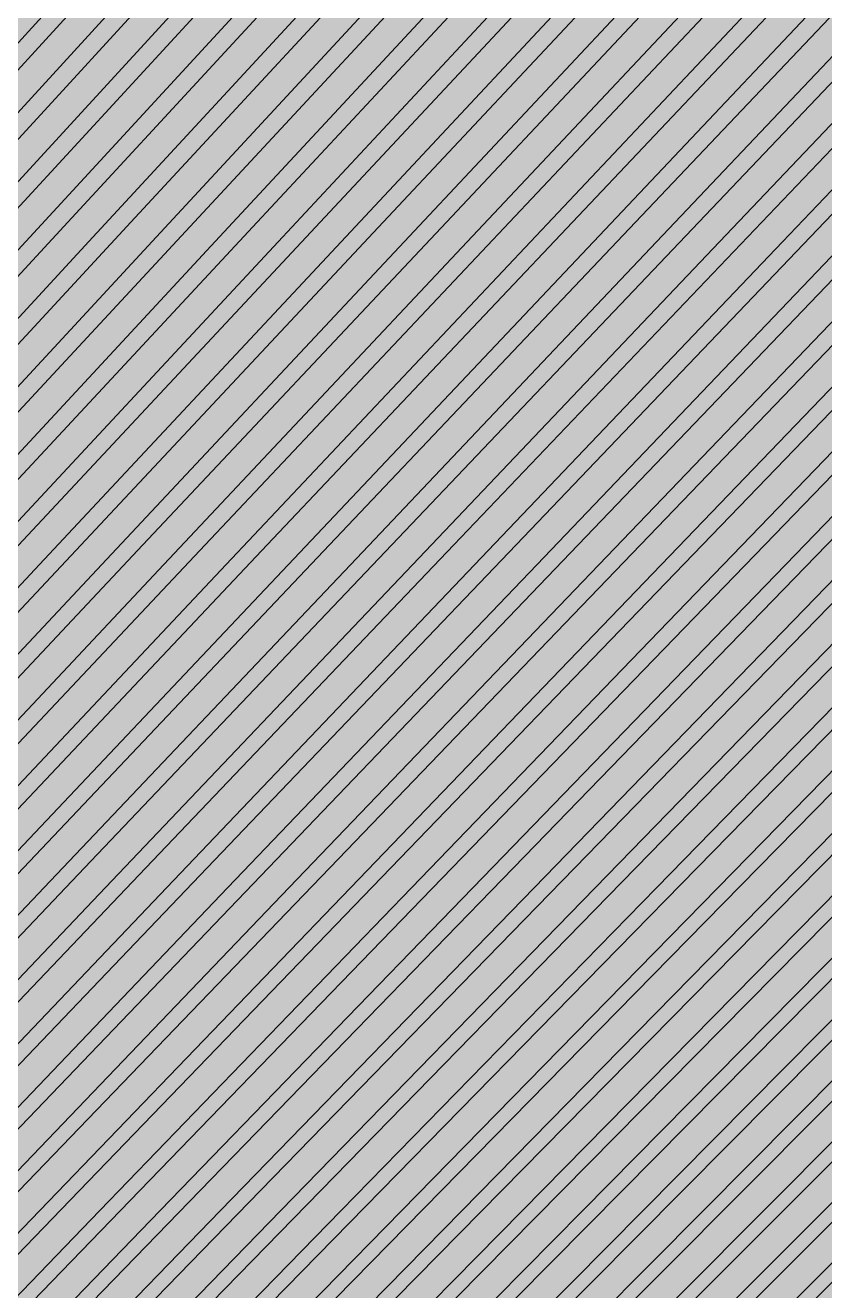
# Model space of a CAD drawing. Header units: metres. Extents: x -7231 to 10969, y -37556 to 1873.
# Drawn here: x 3299.9 to 3355.6, y -18628.2 to -18540 of the extents above; entities that cross this region are included whole.
import ezdxf

# ---------------------------------------------------------------- set-up
doc = ezdxf.new("R2010")
doc.units = ezdxf.units.M
for name, color, linetype in [('Metal1', 4, 'CONTINUOUS'), ('Metal2', 3, 'CONTINUOUS'), ('Polyimide', 7, 'CONTINUOUS')]:
    doc.layers.add(name, color=color, linetype=linetype)

msp = doc.modelspace()

# ---------------------------------------------------------------- hatches: boundary and pattern name
at = {"layer": 'Polyimide'}
msp.add_hatch(color=7, dxfattribs=at).paths.add_polyline_path([(4065.685, -467.996), (4066.672, -501.995), (4068.513, -535.993), (4071.413, -569.991), (4075.544, -603.989), (4081.042, -637.988), (4088.01, -671.986), (4096.523, -705.984), (4106.624, -739.982), (4118.329, -773.98), (4131.629, -807.979), (4146.494, -841.977), (4162.868, -875.975), (4180.679, -909.973), (4199.833, -943.972), (4220.224, -977.97), (4241.727, -1011.968), (4264.208, -1045.966), (4287.52, -1079.964), (4311.508, -1113.963), (4336.009, -1147.961), (4360.855, -1181.959), (4385.875, -1215.957), (4410.895, -1249.956), (4435.741, -1283.954), (4460.242, -1317.952), (4484.23, -1351.95), (4507.542, -1385.948), (4530.023, -1419.947), (4551.526, -1453.945), (4571.917, -1487.943), (4591.071, -1521.941), (4608.882, -1555.94), (4625.256, -1589.938), (4640.121, -1623.936), (4653.421, -1657.934), (4665.126, -1691.932), (4675.227, -1725.931), (4683.74, -1759.929), (4690.708, -1793.927), (4696.206, -1827.925), (4700.337, -1861.924), (4703.237, -1895.922), (4705.078, -1929.92), (4706.065, -1963.918), (4706.444, -1997.916), (4706.5, -2031.915), (4706.5, -4793.022), (4709.95, -4838.39), (4720.222, -4882.714), (4737.078, -4924.976), (4760.131, -4964.202), (4788.851, -4999.49), (4822.578, -5030.03), (4860.534, -5055.118), (4901.849, -5074.177), (4901.849, -5074.177), (4970.678, -5105.229), (5034.704, -5145.258), (5092.763, -5193.537), (5143.8, -5249.187), (5186.885, -5311.198), (5221.237, -5378.441), (5246.229, -5449.694), (5261.409, -5523.662), (5266.5, -5599), (5261.409, -5674.338), (5246.229, -5748.306), (5221.237, -5819.559), (5186.885, -5886.802), (5143.8, -5948.813), (5092.763, -6004.463), (5034.704, -6052.742), (4970.678, -6092.771), (4901.849, -6123.823), (4860.534, -6142.882), (4822.578, -6167.97), (4788.851, -6198.51), (4760.131, -6233.798), (4737.078, -6273.024), (4720.222, -6315.286), (4709.95, -6359.61), (4706.5, -6404.978), (4706.5, -9221.517), (4709.95, -9266.885), (4720.222, -9311.209), (4737.078, -9353.47), (4760.131, -9392.696), (4788.851, -9427.985), (4822.578, -9458.524), (4860.534, -9483.612), (4901.849, -9502.672), (4970.678, -9533.723), (5034.704, -9573.752), (5092.763, -9622.031), (5143.8, -9677.682), (5186.885, -9739.692), (5221.237, -9806.936), (5246.229, -9878.189), (5261.409, -9952.157), (5266.5, -10027.494), (5261.409, -10102.832), (5246.229, -10176.8), (5221.237, -10248.053), (5186.885, -10315.297), (5143.8, -10377.307), (5092.763, -10432.958), (5034.704, -10481.237), (4970.678, -10521.266), (4901.849, -10552.317), (4860.534, -10571.377), (4822.578, -10596.465), (4788.851, -10627.004), (4760.131, -10662.293), (4737.078, -10701.519), (4720.222, -10743.78), (4709.95, -10788.104), (4706.5, -10833.472), (4706.5, -13650.011), (4709.95, -13695.379), (4720.222, -13739.703), (4737.078, -13781.964), (4760.131, -13821.191), (4788.851, -13856.479), (4822.578, -13887.019), (4860.534, -13912.107), (4901.849, -13931.166), (4970.678, -13962.218), (5034.704, -14002.247), (5092.763, -14050.526), (5143.8, -14106.176), (5186.885, -14168.187), (5221.237, -14235.43), (5246.229, -14306.683), (5261.409, -14380.651), (5266.5, -14455.989), (5261.409, -14531.327), (5246.229, -14605.295), (5221.237, -14676.548), (5186.885, -14743.791), (5143.8, -14805.802), (5092.763, -14861.452), (5034.704, -14909.731), (4970.678, -14949.76), (4901.849, -14980.812), (4860.534, -14999.871), (4822.578, -15024.959), (4788.851, -15055.499), (4760.131, -15090.787), (4737.078, -15130.013), (4720.222, -15172.275), (4709.95, -15216.599), (4706.5, -15261.967), (4706.5, -15455.989), (4720.946, -15750.04), (4764.144, -16041.26), (4835.679, -16326.843), (4934.861, -16604.039), (5060.736, -16870.179), (5212.091, -17122.7), (5387.469, -17359.169), (5585.18, -17577.309), (5803.32, -17775.02), (6039.789, -17950.398), (6292.31, -18101.753), (6558.45, -18227.628), (6835.646, -18326.81), (7121.229, -18398.345), (7412.449, -18441.543), (7706.5, -18455.989), (9969.006, -18455.989), (10047.42, -18459.841), (10125.078, -18471.361), (10201.234, -18490.437), (10275.153, -18516.885), (10346.123, -18550.452), (10413.462, -18590.813), (10476.521, -18637.581), (10534.691, -18690.304), (10587.414, -18748.474), (10634.182, -18811.533), (10674.543, -18878.872), (10708.11, -18949.842), (10734.558, -19023.761), (10753.634, -19099.917), (10765.154, -19177.575), (10769.006, -19255.989), (10769.006, -20895.799), (10730.236, -20951.41), (10694.602, -21009.081), (10662.212, -21068.634), (10633.167, -21129.888), (10607.555, -21192.656), (10585.454, -21256.743), (10566.932, -21321.956), (10552.046, -21388.093), (10540.842, -21454.952), (10533.353, -21522.329), (10529.603, -21590.016), (10529.603, -21657.808), (10533.353, -21725.496), (10540.842, -21792.872), (10552.046, -21859.732), (10566.932, -21925.869), (10585.454, -21991.081), (10607.555, -22055.169), (10633.167, -22117.936), (10662.212, -22179.19), (10694.602, -22238.743), (10730.236, -22296.414), (10769.006, -22352.025), (10769.006, -32454.235), (10728.741, -32510.486), (10691.716, -32568.919), (10658.048, -32629.35), (10627.845, -32691.585), (10601.204, -32755.425), (10578.208, -32820.667), (10558.932, -32887.104), (10543.437, -32954.522), (10531.772, -33022.708), (10523.975, -33091.443), (10520.07, -33160.509), (10520.07, -33229.686), (10523.975, -33298.752), (10531.772, -33367.487), (10543.437, -33435.673), (10558.932, -33503.092), (10578.208, -33569.528), (10601.204, -33634.77), (10627.845, -33698.611), (10658.048, -33760.845), (10691.716, -33821.276), (10728.741, -33879.71), (10769.006, -33935.96), (10769.006, -36556), (10765.154, -36634.413), (10753.634, -36712.072), (10734.558, -36788.227), (10708.11, -36862.146), (10674.543, -36933.117), (10634.182, -37000.456), (10587.414, -37063.514), (10534.691, -37121.685), (10476.521, -37174.408), (10413.462, -37221.175), (10346.123, -37261.537), (10275.153, -37295.103), (10201.234, -37321.552), (10125.078, -37340.628), (10047.42, -37352.147), (9969.006, -37356), (-6231.006, -37356), (-6309.42, -37352.147), (-6387.078, -37340.628), (-6463.234, -37321.552), (-6537.153, -37295.103), (-6608.123, -37261.537), (-6675.462, -37221.175), (-6738.521, -37174.408), (-6796.691, -37121.685), (-6849.414, -37063.514), (-6896.182, -37000.456), (-6936.543, -36933.117), (-6970.11, -36862.146), (-6996.558, -36788.227), (-7015.634, -36712.072), (-7027.154, -36634.413), (-7031.006, -36556), (-7031.006, -33936.003), (-6990.735, -33879.75), (-6953.705, -33821.313), (-6920.032, -33760.88), (-6889.824, -33698.641), (-6863.179, -33634.797), (-6840.18, -33569.55), (-6820.901, -33503.109), (-6805.403, -33435.685), (-6793.736, -33367.494), (-6785.938, -33298.753), (-6782.032, -33229.682), (-6782.032, -33160.5), (-6785.938, -33091.429), (-6793.736, -33022.688), (-6805.403, -32954.497), (-6820.901, -32887.073), (-6840.18, -32820.632), (-6863.179, -32755.385), (-6889.824, -32691.541), (-6920.032, -32629.303), (-6953.705, -32568.869), (-6990.735, -32510.432), (-7031.006, -32454.179), (-7031.006, -22364.831), (-6990.735, -22308.578), (-6953.705, -22250.141), (-6920.032, -22189.707), (-6889.824, -22127.469), (-6863.179, -22063.624), (-6840.18, -21998.377), (-6820.901, -21931.936), (-6805.403, -21864.513), (-6793.736, -21796.322), (-6785.938, -21727.581), (-6782.032, -21658.51), (-6782.032, -21589.328), (-6785.938, -21520.256), (-6793.736, -21451.516), (-6805.403, -21383.325), (-6820.901, -21315.901), (-6840.18, -21249.46), (-6863.179, -21184.213), (-6889.824, -21120.369), (-6920.032, -21058.13), (-6953.705, -20997.696), (-6990.735, -20939.26), (-7031.006, -20883.007), (-7031.006, -19255.989), (-7027.154, -19177.575), (-7015.634, -19099.917), (-6996.558, -19023.761), (-6970.11, -18949.842), (-6936.543, -18878.872), (-6896.182, -18811.533), (-6849.414, -18748.474), (-6796.691, -18690.304), (-6738.521, -18637.581), (-6675.462, -18590.813), (-6608.123, -18550.452), (-6537.153, -18516.885), (-6463.234, -18490.437), (-6387.078, -18471.361), (-6309.42, -18459.841), (-6231.006, -18455.989), (-3968.5, -18455.989), (-3674.449, -18441.543), (-3383.229, -18398.345), (-3097.646, -18326.81), (-2820.45, -18227.628), (-2554.31, -18101.753), (-2301.789, -17950.398), (-2065.32, -17775.02), (-1847.18, -17577.309), (-1649.469, -17359.169), (-1474.091, -17122.7), (-1322.736, -16870.179), (-1196.861, -16604.039), (-1097.679, -16326.843), (-1026.144, -16041.26), (-982.946, -15750.04), (-968.5, -15455.989), (-968.5, -15261.967), (-971.95, -15216.599), (-982.222, -15172.275), (-999.078, -15130.013), (-1022.131, -15090.787), (-1050.851, -15055.499), (-1084.578, -15024.959), (-1122.534, -14999.871), (-1163.849, -14980.812), (-1232.678, -14949.76), (-1296.704, -14909.731), (-1354.763, -14861.452), (-1405.8, -14805.802), (-1448.885, -14743.791), (-1483.237, -14676.548), (-1508.229, -14605.295), (-1523.409, -14531.327), (-1528.5, -14455.989), (-1523.409, -14380.651), (-1508.229, -14306.683), (-1483.237, -14235.43), (-1448.885, -14168.187), (-1405.8, -14106.176), (-1354.763, -14050.526), (-1296.704, -14002.247), (-1232.678, -13962.218), (-1163.849, -13931.166), (-1122.534, -13912.107), (-1084.578, -13887.019), (-1050.851, -13856.479), (-1022.131, -13821.191), (-999.078, -13781.964), (-982.222, -13739.703), (-971.95, -13695.379), (-968.5, -13650.011), (-968.5, -12309.637), (-971.95, -12264.269), (-982.222, -12219.945), (-999.078, -12177.684), (-1022.131, -12138.458), (-1050.851, -12103.169), (-1084.578, -12072.629), (-1122.534, -12047.541), (-1163.849, -12028.482), (-1232.678, -11997.43), (-1296.704, -11957.401), (-1354.763, -11909.123), (-1405.8, -11853.472), (-1448.885, -11791.462), (-1483.237, -11724.218), (-1508.229, -11652.965), (-1523.409, -11578.997), (-1528.5, -11503.659), (-1523.409, -11428.322), (-1508.229, -11354.354), (-1483.237, -11283.1), (-1448.885, -11215.857), (-1405.8, -11153.846), (-1354.763, -11098.196), (-1296.704, -11049.917), (-1232.678, -11009.888), (-1163.849, -10978.837), (-1122.534, -10959.777), (-1084.578, -10934.689), (-1050.851, -10904.15), (-1022.131, -10868.861), (-999.078, -10829.635), (-982.222, -10787.374), (-971.95, -10743.049), (-968.5, -10697.682), (-968.5, -9357.307), (-971.95, -9311.94), (-982.222, -9267.615), (-999.078, -9225.354), (-1022.131, -9186.128), (-1050.851, -9150.839), (-1084.578, -9120.3), (-1122.534, -9095.212), (-1163.849, -9076.152), (-1163.849, -9076.152), (-1232.678, -9045.101), (-1296.704, -9005.072), (-1354.763, -8956.793), (-1405.8, -8901.142), (-1448.885, -8839.132), (-1483.237, -8771.889), (-1508.229, -8700.635), (-1523.409, -8626.667), (-1528.5, -8551.33), (-1523.409, -8475.992), (-1508.229, -8402.024), (-1483.237, -8330.771), (-1448.885, -8263.527), (-1405.8, -8201.517), (-1354.763, -8145.866), (-1296.704, -8097.588), (-1232.678, -8057.559), (-1163.849, -8026.507), (-1163.849, -8026.507), (-1122.534, -8007.448), (-1084.578, -7982.359), (-1050.851, -7951.82), (-1022.131, -7916.531), (-999.078, -7877.305), (-982.222, -7835.044), (-971.95, -7790.72), (-968.5, -7745.352), (-968.5, -6404.978), (-971.95, -6359.61), (-982.222, -6315.286), (-999.078, -6273.024), (-1022.131, -6233.798), (-1050.851, -6198.51), (-1084.578, -6167.97), (-1122.534, -6142.882), (-1163.849, -6123.823), (-1163.849, -6123.823), (-1232.678, -6092.771), (-1296.704, -6052.742), (-1354.763, -6004.463), (-1405.8, -5948.813), (-1448.885, -5886.802), (-1483.237, -5819.559), (-1508.229, -5748.306), (-1523.409, -5674.338), (-1528.5, -5599), (-1523.409, -5523.662), (-1508.229, -5449.694), (-1483.237, -5378.441), (-1448.885, -5311.198), (-1405.8, -5249.187), (-1354.763, -5193.537), (-1296.704, -5145.258), (-1232.678, -5105.229), (-1163.849, -5074.177), (-1163.849, -5074.177), (-1122.534, -5055.118), (-1084.578, -5030.03), (-1050.851, -4999.49), (-1022.131, -4964.202), (-999.078, -4924.976), (-982.222, -4882.714), (-971.95, -4838.39), (-968.5, -4793.022), (-968.5, -2031.915), (-968.443, -1997.916), (-968.056, -1963.918), (-967.051, -1929.92), (-965.176, -1895.922), (-962.222, -1861.924), (-958.014, -1827.925), (-952.413, -1793.927), (-945.314, -1759.929), (-936.642, -1725.931), (-926.352, -1691.932), (-914.428, -1657.934), (-900.878, -1623.936), (-885.736, -1589.938), (-869.055, -1555.94), (-850.911, -1521.941), (-831.398, -1487.943), (-810.626, -1453.945), (-788.721, -1419.947), (-765.819, -1385.948), (-742.071, -1351.95), (-717.634, -1317.952), (-692.674, -1283.954), (-667.363, -1249.956), (-641.875, -1215.957), (-616.387, -1181.959), (-591.076, -1147.961), (-566.116, -1113.963), (-541.679, -1079.964), (-517.931, -1045.966), (-495.029, -1011.968), (-473.124, -977.97), (-452.352, -943.972), (-432.839, -909.973), (-414.695, -875.975), (-398.014, -841.977), (-382.872, -807.979), (-369.322, -773.98), (-357.398, -739.982), (-347.108, -705.984), (-338.436, -671.986), (-331.337, -637.988), (-325.736, -603.989), (-321.528, -569.991), (-318.574, -535.993), (-316.699, -501.995), (-315.694, -467.996), (-315.307, -433.998), (-315.25, -400), (-315.25, 401), (-315.25, 451), (-315.25, 1644), (-270.25, 1644), (-270.025, 1637.133), (-269.352, 1630.295), (-268.232, 1623.516), (-266.672, 1616.824), (-264.678, 1610.249), (-262.257, 1603.818), (-259.422, 1597.56), (-256.183, 1591.5), (-252.554, 1585.665), (-248.552, 1580.08), (-244.193, 1574.769), (-239.496, 1569.754), (-234.481, 1565.057), (-229.17, 1560.698), (-223.585, 1556.696), (-217.75, 1553.067), (-211.69, 1549.828), (-205.432, 1546.993), (-199.001, 1544.572), (-192.426, 1542.578), (-185.734, 1541.018), (-178.955, 1539.898), (-172.117, 1539.225), (-165.25, 1539), (-158.383, 1539.225), (-151.545, 1539.898), (-144.766, 1541.018), (-138.074, 1542.578), (-131.499, 1544.572), (-125.068, 1546.993), (-118.81, 1549.828), (-112.75, 1553.067), (-106.915, 1556.696), (-101.33, 1560.698), (-96.019, 1565.057), (-91.004, 1569.754), (-86.307, 1574.769), (-81.948, 1580.08), (-77.946, 1585.665), (-74.317, 1591.5), (-71.078, 1597.56), (-68.243, 1603.818), (-65.822, 1610.249), (-63.828, 1616.824), (-62.268, 1623.516), (-61.148, 1630.295), (-60.475, 1637.133), (-60.25, 1644), (1853, 1644), (1853, 1573), (3815.25, 1573), (3815.464, 1579.54), (3816.106, 1586.053), (3817.171, 1592.509), (3818.657, 1598.882), (3820.557, 1605.144), (3822.862, 1611.268), (3825.563, 1617.229), (3828.647, 1623), (3832.103, 1628.557), (3835.915, 1633.876), (3840.066, 1638.935), (3844.539, 1643.711), (3849.315, 1648.184), (3854.374, 1652.335), (3859.693, 1656.147), (3865.25, 1659.603), (3871.021, 1662.687), (3876.982, 1665.388), (3883.106, 1667.693), (3889.368, 1669.593), (3895.741, 1671.079), (3902.197, 1672.144), (3908.71, 1672.786), (3915.25, 1673), (3921.79, 1672.786), (3928.303, 1672.144), (3934.759, 1671.079), (3941.132, 1669.593), (3947.394, 1667.693), (3953.518, 1665.388), (3959.479, 1662.687), (3965.25, 1659.603), (3970.807, 1656.147), (3976.126, 1652.335), (3981.185, 1648.184), (3985.961, 1643.711), (3990.434, 1638.935), (3994.585, 1633.876), (3998.397, 1628.557), (4001.853, 1623), (4004.937, 1617.229), (4007.638, 1611.268), (4009.943, 1605.144), (4011.843, 1598.882), (4013.329, 1592.509), (4014.394, 1586.053), (4015.036, 1579.54), (4015.25, 1573), (4065.25, 1573), (4065.25, 451), (4065.25, 401), (4065.25, -400), (4065.306, -433.998), (4065.685, -467.996)])

# ---------------------------------------------------------------- linework, layer by layer
at = {"layer": 'Metal1'}
for points in [[(3165.25, -19211.911), (3165.986, -18721.046), (3166.815, -18711.859), (3167.618, -18702.815), (3168.456, -18698.131), (3176.37, -18682.136), (3190.915, -18666.27), (3211.542, -18643.77), (3232.169, -18621.269), (3252.796, -18598.768), (3273.423, -18576.268), (3294.051, -18553.767), (3314.678, -18531.266), (3335.305, -18508.765), (3355.932, -18486.265), (3376.559, -18463.764), (3397.186, -18441.263)], [(3173.25, -19211.911), (3173.986, -18721.047), (3174.82, -18711.858), (3175.628, -18702.814), (3176.471, -18698.129), (3184.418, -18682.152), (3199.069, -18666.268), (3219.823, -18643.767), (3240.577, -18621.267), (3261.332, -18598.766), (3282.086, -18576.265), (3302.84, -18553.765), (3323.595, -18531.264), (3344.349, -18508.763), (3365.103, -18486.263), (3385.857, -18463.762), (3406.612, -18441.261)], [(3181.25, -19211.911), (3181.986, -18721.049), (3182.825, -18711.858), (3183.638, -18702.813), (3184.486, -18698.128), (3192.466, -18682.167), (3207.223, -18666.266), (3228.104, -18643.765), (3248.986, -18621.264), (3269.867, -18598.764), (3290.749, -18576.263), (3311.63, -18553.762), (3332.511, -18531.262), (3353.393, -18508.761), (3374.274, -18486.26), (3395.156, -18463.76), (3416.037, -18441.259)], [(3189.25, -19211.91), (3189.986, -18721.05), (3190.831, -18711.857), (3191.648, -18702.812), (3192.502, -18698.126), (3200.514, -18682.182), (3215.377, -18666.264), (3236.386, -18643.763), (3257.394, -18621.262), (3278.403, -18598.762), (3299.411, -18576.261), (3320.42, -18553.76), (3341.428, -18531.259), (3362.437, -18508.759), (3383.445, -18486.258), (3404.454, -18463.757), (3425.462, -18441.257)], [(3197.25, -19211.91), (3197.986, -18721.052), (3198.836, -18711.857), (3199.658, -18702.811), (3200.517, -18698.125), (3208.561, -18682.198), (3223.531, -18666.261), (3244.667, -18643.761), (3265.802, -18621.26), (3286.938, -18598.759), (3308.074, -18576.259), (3329.209, -18553.758), (3350.345, -18531.257), (3371.481, -18508.757), (3392.616, -18486.256), (3413.752, -18463.755), (3434.888, -18441.255)], [(3205.25, -19211.909), (3205.986, -18721.053), (3206.841, -18711.856), (3207.668, -18702.811), (3208.532, -18698.123), (3216.609, -18682.213), (3231.685, -18666.259), (3252.948, -18643.758), (3274.211, -18621.258), (3295.473, -18598.757), (3316.736, -18576.256), (3337.999, -18553.756), (3359.262, -18531.255), (3380.524, -18508.754), (3401.787, -18486.254), (3423.05, -18463.753), (3444.313, -18441.252)], [(3213.25, -19211.909), (3213.986, -18721.055), (3214.846, -18711.856), (3215.678, -18702.81), (3216.548, -18698.122), (3224.656, -18682.229), (3239.839, -18666.257), (3261.229, -18643.756), (3282.619, -18621.256), (3304.009, -18598.755), (3325.399, -18576.254), (3346.789, -18553.754), (3368.178, -18531.253), (3389.568, -18508.752), (3410.958, -18486.252), (3432.348, -18463.751), (3453.738, -18441.25)], [(3221.25, -19211.908), (3221.986, -18721.056), (3222.851, -18711.855), (3223.688, -18702.809), (3224.563, -18698.12), (3232.703, -18682.244), (3247.993, -18666.255), (3269.51, -18643.754), (3291.027, -18621.254), (3312.544, -18598.753), (3334.061, -18576.252), (3355.578, -18553.751), (3377.095, -18531.251), (3398.612, -18508.75), (3420.129, -18486.249), (3441.646, -18463.749), (3463.163, -18441.248)], [(3229.25, -19211.908), (3229.986, -18721.058), (3230.856, -18711.855), (3231.698, -18702.808), (3232.578, -18698.119), (3240.75, -18682.259), (3256.147, -18666.253), (3277.791, -18643.752), (3299.435, -18621.251), (3321.079, -18598.751), (3342.724, -18576.25), (3364.368, -18553.749), (3386.012, -18531.249), (3407.656, -18508.748), (3429.3, -18486.247), (3450.945, -18463.747), (3472.589, -18441.246)], [(3237.25, -19211.907), (3237.986, -18721.059), (3238.861, -18711.854), (3239.708, -18702.807), (3240.593, -18698.117), (3248.797, -18682.274), (3264.301, -18666.251), (3286.072, -18643.75), (3307.844, -18621.249), (3329.615, -18598.749), (3351.386, -18576.248), (3373.157, -18553.747), (3394.929, -18531.247), (3416.7, -18508.746), (3438.471, -18486.245), (3460.243, -18463.745), (3482.014, -18441.244)], [(3245.25, -19211.907), (3245.986, -18721.061), (3246.867, -18711.854), (3247.718, -18702.807), (3248.609, -18698.116), (3256.843, -18682.289), (3272.455, -18666.249), (3294.353, -18643.748), (3316.252, -18621.247), (3338.15, -18598.747), (3360.049, -18576.246), (3381.947, -18553.745), (3403.846, -18531.244), (3425.744, -18508.744), (3447.642, -18486.243), (3469.541, -18463.742), (3491.439, -18441.242)], [(3253.25, -19211.906), (3253.986, -18721.062), (3254.872, -18711.853), (3255.728, -18702.806), (3256.624, -18698.114), (3264.89, -18682.305), (3280.609, -18666.246), (3302.634, -18643.746), (3324.66, -18621.245), (3346.686, -18598.744), (3368.711, -18576.244), (3390.737, -18553.743), (3412.762, -18531.242), (3434.788, -18508.742), (3456.813, -18486.241), (3478.839, -18463.74), (3500.865, -18441.24)], [(3261.25, -19211.906), (3261.986, -18721.064), (3262.877, -18711.853), (3263.738, -18702.805), (3264.639, -18698.113), (3272.936, -18682.32), (3288.763, -18666.244), (3310.915, -18643.744), (3333.068, -18621.243), (3355.221, -18598.742), (3377.374, -18576.242), (3399.526, -18553.741), (3421.679, -18531.24), (3443.832, -18508.74), (3465.984, -18486.239), (3488.137, -18463.738), (3510.29, -18441.238)], [(3269.25, -19211.905), (3269.986, -18721.066), (3270.882, -18711.852), (3271.748, -18702.804), (3272.655, -18698.111), (3280.982, -18682.335), (3296.917, -18666.242), (3319.197, -18643.742), (3341.476, -18621.241), (3363.756, -18598.74), (3386.036, -18576.24), (3408.316, -18553.739), (3430.596, -18531.238), (3452.876, -18508.738), (3475.155, -18486.237), (3497.435, -18463.736), (3519.715, -18441.236)], [(3277.25, -19211.905), (3277.986, -18721.067), (3278.887, -18711.852), (3279.758, -18702.803), (3280.67, -18698.11), (3289.028, -18682.35), (3305.071, -18666.24), (3327.478, -18643.74), (3349.885, -18621.239), (3372.292, -18598.738), (3394.699, -18576.238), (3417.106, -18553.737), (3439.512, -18531.236), (3461.919, -18508.736), (3484.326, -18486.235), (3506.733, -18463.734), (3529.14, -18441.234)], [(3285.25, -19211.905), (3285.986, -18721.069), (3286.892, -18711.851), (3287.768, -18702.803), (3288.685, -18698.109), (3297.074, -18682.365), (3313.225, -18666.238), (3335.759, -18643.738), (3358.293, -18621.237), (3380.827, -18598.736), (3403.361, -18576.236), (3425.895, -18553.735), (3448.429, -18531.234), (3470.963, -18508.734), (3493.497, -18486.233), (3516.032, -18463.732), (3538.566, -18441.232)], [(3389.239, -18442.613), (3368.739, -18465.113), (3348.239, -18487.614), (3327.739, -18510.115), (3307.239, -18532.615), (3286.739, -18555.116), (3266.239, -18577.617), (3245.739, -18600.117), (3225.239, -18622.618), (3204.739, -18645.119), (3184.239, -18667.619), (3169.991, -18683.258), (3162.36, -18698.761), (3161.592, -18703.079), (3160.802, -18712.035), (3160.014, -18721.133), (3160.75, -19211.912)], [(3398.661, -18442.615), (3378.033, -18465.116), (3357.406, -18487.616), (3336.779, -18510.117), (3316.152, -18532.618), (3295.525, -18555.118), (3274.898, -18577.619), (3254.271, -18600.12), (3233.643, -18622.62), (3213.016, -18645.121), (3192.389, -18667.622), (3178.037, -18683.278), (3170.374, -18698.763), (3169.602, -18703.08), (3168.807, -18712.036), (3168.014, -18721.135), (3168.75, -19211.911)], [(3408.082, -18442.617), (3387.327, -18465.118), (3366.573, -18487.619), (3345.819, -18510.119), (3325.065, -18532.62), (3304.31, -18555.121), (3283.556, -18577.621), (3262.802, -18600.122), (3242.048, -18622.623), (3221.293, -18645.123), (3200.539, -18667.624), (3186.082, -18683.298), (3178.389, -18698.765), (3177.612, -18703.08), (3176.812, -18712.036), (3176.014, -18721.137), (3176.75, -19211.911)], [(3417.503, -18442.619), (3396.621, -18465.12), (3375.74, -18487.621), (3354.859, -18510.121), (3333.977, -18532.622), (3313.096, -18555.123), (3292.215, -18577.624), (3271.333, -18600.124), (3250.452, -18622.625), (3229.57, -18645.126), (3208.689, -18667.626), (3194.127, -18683.318), (3186.403, -18698.766), (3185.622, -18703.081), (3184.817, -18712.037), (3184.014, -18721.139), (3184.75, -19211.911)], [(3426.924, -18442.622), (3405.916, -18465.122), (3384.907, -18487.623), (3363.899, -18510.124), (3342.89, -18532.624), (3321.881, -18555.125), (3300.873, -18577.626), (3279.864, -18600.126), (3258.856, -18622.627), (3237.847, -18645.128), (3216.839, -18667.628), (3202.172, -18683.337), (3194.418, -18698.768), (3193.632, -18703.082), (3192.823, -18712.037), (3192.014, -18721.141), (3192.75, -19211.91)], [(3436.345, -18442.624), (3415.21, -18465.125), (3394.074, -18487.625), (3372.938, -18510.126), (3351.803, -18532.627), (3330.667, -18555.127), (3309.531, -18577.628), (3288.396, -18600.129), (3267.26, -18622.629), (3246.124, -18645.13), (3224.989, -18667.631), (3210.217, -18683.357), (3202.432, -18698.769), (3201.641, -18703.083), (3200.828, -18712.038), (3200.014, -18721.144), (3200.75, -19211.91)], [(3445.766, -18442.626), (3424.504, -18465.127), (3403.241, -18487.627), (3381.978, -18510.128), (3360.715, -18532.629), (3339.453, -18555.129), (3318.19, -18577.63), (3296.927, -18600.131), (3275.664, -18622.631), (3254.401, -18645.132), (3233.139, -18667.633), (3218.261, -18683.377), (3210.447, -18698.771), (3209.651, -18703.084), (3208.833, -18712.038), (3208.014, -18721.146), (3208.75, -19211.909)], [(3455.188, -18442.628), (3433.798, -18465.129), (3412.408, -18487.63), (3391.018, -18510.13), (3369.628, -18532.631), (3348.238, -18555.132), (3326.848, -18577.632), (3305.458, -18600.133), (3284.068, -18622.634), (3262.678, -18645.134), (3241.288, -18667.635), (3226.305, -18683.396), (3218.461, -18698.772), (3217.661, -18703.084), (3216.838, -18712.039), (3216.014, -18721.148), (3216.75, -19211.909)], [(3464.609, -18442.63), (3443.092, -18465.131), (3421.575, -18487.632), (3400.058, -18510.132), (3378.541, -18532.633), (3357.024, -18555.134), (3335.507, -18577.634), (3313.99, -18600.135), (3292.472, -18622.636), (3270.955, -18645.136), (3249.438, -18667.637), (3234.35, -18683.416), (3226.475, -18698.774), (3225.671, -18703.085), (3224.843, -18712.039), (3224.014, -18721.15), (3224.75, -19211.908)], [(3474.03, -18442.632), (3452.386, -18465.133), (3430.742, -18487.634), (3409.098, -18510.134), (3387.453, -18532.635), (3365.809, -18555.136), (3344.165, -18577.637), (3322.521, -18600.137), (3300.877, -18622.638), (3279.232, -18645.139), (3257.588, -18667.639), (3242.394, -18683.435), (3234.49, -18698.775), (3233.681, -18703.086), (3232.848, -18712.04), (3232.014, -18721.152), (3232.75, -19211.908)], [(3483.451, -18442.635), (3461.68, -18465.135), (3439.909, -18487.636), (3418.137, -18510.137), (3396.366, -18532.637), (3374.595, -18555.138), (3352.823, -18577.639), (3331.052, -18600.139), (3309.281, -18622.64), (3287.51, -18645.141), (3265.738, -18667.641), (3250.438, -18683.454), (3242.504, -18698.777), (3241.691, -18703.087), (3240.853, -18712.041), (3240.014, -18721.154), (3240.75, -19211.907)], [(3492.873, -18442.637), (3470.974, -18465.137), (3449.076, -18487.638), (3427.177, -18510.139), (3405.279, -18532.639), (3383.38, -18555.14), (3361.482, -18577.641), (3339.583, -18600.141), (3317.685, -18622.642), (3295.787, -18645.143), (3273.888, -18667.643), (3258.482, -18683.474), (3250.519, -18698.778), (3249.7, -18703.088), (3248.858, -18712.041), (3248.014, -18721.156), (3248.75, -19211.907)], [(3502.294, -18442.639), (3480.268, -18465.139), (3458.243, -18487.64), (3436.217, -18510.141), (3414.191, -18532.641), (3392.166, -18555.142), (3370.14, -18577.643), (3348.115, -18600.143), (3326.089, -18622.644), (3304.064, -18645.145), (3282.038, -18667.646), (3266.525, -18683.493), (3258.533, -18698.78), (3257.71, -18703.088), (3256.863, -18712.042), (3256.014, -18721.158), (3256.75, -19211.906)], [(3511.715, -18442.641), (3489.562, -18465.141), (3467.41, -18487.642), (3445.257, -18510.143), (3423.104, -18532.643), (3400.952, -18555.144), (3378.799, -18577.645), (3356.646, -18600.146), (3334.493, -18622.646), (3312.341, -18645.147), (3290.188, -18667.648), (3274.569, -18683.512), (3266.548, -18698.781), (3265.72, -18703.089), (3264.868, -18712.042), (3264.014, -18721.16), (3264.75, -19211.906)], [(3521.136, -18442.643), (3498.856, -18465.143), (3476.577, -18487.644), (3454.297, -18510.145), (3432.017, -18532.646), (3409.737, -18555.146), (3387.457, -18577.647), (3365.177, -18600.148), (3342.898, -18622.648), (3320.618, -18645.149), (3298.338, -18667.65), (3282.612, -18683.531), (3274.562, -18698.782), (3273.73, -18703.09), (3272.873, -18712.043), (3272.014, -18721.163), (3272.75, -19211.905)], [(3530.558, -18442.645), (3508.151, -18465.146), (3485.744, -18487.646), (3463.337, -18510.147), (3440.93, -18532.648), (3418.523, -18555.148), (3396.116, -18577.649), (3373.709, -18600.15), (3351.302, -18622.65), (3328.895, -18645.151), (3306.488, -18667.652), (3290.656, -18683.55), (3282.577, -18698.784), (3281.74, -18703.091), (3280.878, -18712.043), (3280.014, -18721.165), (3280.75, -19211.905)], [(3539.979, -18442.647), (3517.445, -18465.148), (3494.911, -18487.648), (3472.376, -18510.149), (3449.842, -18532.65), (3427.308, -18555.15), (3404.774, -18577.651), (3382.24, -18600.152), (3359.706, -18622.652), (3337.172, -18645.153), (3314.638, -18667.654), (3298.699, -18683.569), (3290.591, -18698.785), (3289.75, -18703.091), (3288.883, -18712.044), (3288.014, -18721.167), (3288.75, -19211.905)]]:
    msp.add_lwpolyline(points, dxfattribs=at)
at = {"layer": 'Metal2'}
for points in [[(3161.25, -19211.912), (3161.986, -18721.045), (3162.813, -18711.859), (3163.613, -18702.815), (3164.448, -18698.132), (3172.346, -18682.128), (3186.838, -18666.271), (3207.402, -18643.771), (3227.965, -18621.27), (3248.529, -18598.769), (3269.092, -18576.269), (3289.656, -18553.768), (3310.219, -18531.267), (3330.783, -18508.767), (3351.346, -18486.266), (3371.91, -18463.765), (3392.474, -18441.265)], [(3169.25, -19211.911), (3169.986, -18721.046), (3170.818, -18711.859), (3171.623, -18702.814), (3172.463, -18698.13), (3180.394, -18682.144), (3194.992, -18666.269), (3215.683, -18643.768), (3236.373, -18621.268), (3257.064, -18598.767), (3277.755, -18576.266), (3298.445, -18553.766), (3319.136, -18531.265), (3339.827, -18508.764), (3360.518, -18486.264), (3381.208, -18463.763), (3401.899, -18441.262)], [(3177.25, -19211.911), (3177.986, -18721.048), (3178.823, -18711.858), (3179.633, -18702.813), (3180.479, -18698.129), (3188.442, -18682.159), (3203.146, -18666.267), (3223.964, -18643.766), (3244.782, -18621.266), (3265.599, -18598.765), (3286.417, -18576.264), (3307.235, -18553.763), (3328.053, -18531.263), (3348.871, -18508.762), (3369.689, -18486.261), (3390.506, -18463.761), (3411.324, -18441.26)], [(3185.25, -19211.91), (3185.986, -18721.049), (3186.828, -18711.858), (3187.643, -18702.813), (3188.494, -18698.127), (3196.49, -18682.175), (3211.3, -18666.265), (3232.245, -18643.764), (3253.19, -18621.263), (3274.135, -18598.763), (3295.08, -18576.262), (3316.025, -18553.761), (3336.97, -18531.261), (3357.915, -18508.76), (3378.86, -18486.259), (3399.805, -18463.759), (3420.75, -18441.258)], [(3193.25, -19211.91), (3193.986, -18721.051), (3194.833, -18711.857), (3195.653, -18702.812), (3196.509, -18698.126), (3204.538, -18682.19), (3219.454, -18666.262), (3240.526, -18643.762), (3261.598, -18621.261), (3282.67, -18598.76), (3303.742, -18576.26), (3324.814, -18553.759), (3345.887, -18531.258), (3366.959, -18508.758), (3388.031, -18486.257), (3409.103, -18463.756), (3430.175, -18441.256)], [(3201.25, -19211.909), (3201.986, -18721.052), (3202.838, -18711.857), (3203.663, -18702.811), (3204.525, -18698.124), (3212.585, -18682.206), (3227.608, -18666.26), (3248.807, -18643.76), (3270.006, -18621.259), (3291.206, -18598.758), (3312.405, -18576.258), (3333.604, -18553.757), (3354.803, -18531.256), (3376.003, -18508.755), (3397.202, -18486.255), (3418.401, -18463.754), (3439.6, -18441.253)], [(3209.25, -19211.909), (3209.986, -18721.054), (3210.843, -18711.856), (3211.673, -18702.81), (3212.54, -18698.123), (3220.632, -18682.221), (3235.762, -18666.258), (3257.088, -18643.757), (3278.415, -18621.257), (3299.741, -18598.756), (3321.067, -18576.255), (3342.394, -18553.755), (3363.72, -18531.254), (3385.046, -18508.753), (3406.373, -18486.253), (3427.699, -18463.752), (3449.025, -18441.251)], [(3217.25, -19211.909), (3217.986, -18721.055), (3218.849, -18711.856), (3219.683, -18702.809), (3220.555, -18698.121), (3228.679, -18682.236), (3243.916, -18666.256), (3265.369, -18643.755), (3286.823, -18621.255), (3308.276, -18598.754), (3329.73, -18576.253), (3351.183, -18553.753), (3372.637, -18531.252), (3394.09, -18508.751), (3415.544, -18486.25), (3436.997, -18463.75), (3458.451, -18441.249)], [(3225.25, -19211.908), (3225.986, -18721.057), (3226.854, -18711.855), (3227.693, -18702.809), (3228.571, -18698.12), (3236.726, -18682.251), (3252.07, -18666.254), (3273.651, -18643.753), (3295.231, -18621.252), (3316.812, -18598.752), (3338.392, -18576.251), (3359.973, -18553.75), (3381.554, -18531.25), (3403.134, -18508.749), (3424.715, -18486.248), (3446.295, -18463.748), (3467.876, -18441.247)], [(3233.25, -19211.908), (3233.986, -18721.059), (3234.859, -18711.854), (3235.703, -18702.808), (3236.586, -18698.118), (3244.773, -18682.267), (3260.224, -18666.252), (3281.932, -18643.751), (3303.639, -18621.25), (3325.347, -18598.75), (3347.055, -18576.249), (3368.763, -18553.748), (3390.47, -18531.248), (3412.178, -18508.747), (3433.886, -18486.246), (3455.594, -18463.746), (3477.301, -18441.245)], [(3241.25, -19211.907), (3241.986, -18721.06), (3242.864, -18711.854), (3243.713, -18702.807), (3244.601, -18698.117), (3252.82, -18682.282), (3268.378, -18666.25), (3290.213, -18643.749), (3312.048, -18621.248), (3333.883, -18598.748), (3355.717, -18576.247), (3377.552, -18553.746), (3399.387, -18531.246), (3421.222, -18508.745), (3443.057, -18486.244), (3464.892, -18463.743), (3486.727, -18441.243)], [(3249.25, -19211.907), (3249.986, -18721.062), (3250.869, -18711.853), (3251.723, -18702.806), (3252.616, -18698.115), (3260.867, -18682.297), (3276.532, -18666.248), (3298.494, -18643.747), (3320.456, -18621.246), (3342.418, -18598.745), (3364.38, -18576.245), (3386.342, -18553.744), (3408.304, -18531.243), (3430.266, -18508.743), (3452.228, -18486.242), (3474.19, -18463.741), (3496.152, -18441.241)], [(3257.25, -19211.906), (3257.986, -18721.063), (3258.874, -18711.853), (3259.733, -18702.805), (3260.632, -18698.114), (3268.913, -18682.312), (3284.686, -18666.245), (3306.775, -18643.745), (3328.864, -18621.244), (3350.953, -18598.743), (3373.042, -18576.243), (3395.132, -18553.742), (3417.221, -18531.241), (3439.31, -18508.741), (3461.399, -18486.24), (3483.488, -18463.739), (3505.577, -18441.239)], [(3265.25, -19211.906), (3265.986, -18721.065), (3266.879, -18711.852), (3267.743, -18702.805), (3268.647, -18698.112), (3276.959, -18682.327), (3292.84, -18666.243), (3315.056, -18643.743), (3337.272, -18621.242), (3359.489, -18598.741), (3381.705, -18576.241), (3403.921, -18553.74), (3426.137, -18531.239), (3448.354, -18508.739), (3470.57, -18486.238), (3492.786, -18463.737), (3515.002, -18441.237)], [(3273.25, -19211.905), (3273.986, -18721.066), (3274.885, -18711.852), (3275.753, -18702.804), (3276.662, -18698.111), (3285.005, -18682.342), (3300.994, -18666.241), (3323.337, -18643.741), (3345.681, -18621.24), (3368.024, -18598.739), (3390.367, -18576.239), (3412.711, -18553.738), (3435.054, -18531.237), (3457.398, -18508.737), (3479.741, -18486.236), (3502.084, -18463.735), (3524.428, -18441.235)], [(3281.25, -19211.905), (3281.986, -18721.068), (3282.89, -18711.851), (3283.763, -18702.803), (3284.678, -18698.109), (3293.051, -18682.357), (3309.148, -18666.239), (3331.618, -18643.739), (3354.089, -18621.238), (3376.559, -18598.737), (3399.03, -18576.237), (3421.5, -18553.736), (3443.971, -18531.235), (3466.441, -18508.735), (3488.912, -18486.234), (3511.382, -18463.733), (3533.853, -18441.233)], [(3289.25, -19211.904), (3289.986, -18721.07), (3290.895, -18711.851), (3291.773, -18702.802), (3292.693, -18698.108), (3301.097, -18682.372), (3317.302, -18666.237), (3339.899, -18643.737), (3362.497, -18621.236), (3385.095, -18598.735), (3407.692, -18576.235), (3430.29, -18553.734), (3452.888, -18531.233), (3475.485, -18508.733), (3498.083, -18486.232), (3520.681, -18463.731), (3543.278, -18441.231)], [(3393.95, -18442.614), (3373.386, -18465.114), (3352.823, -18487.615), (3332.259, -18510.116), (3311.696, -18532.617), (3291.132, -18555.117), (3270.569, -18577.618), (3250.005, -18600.119), (3229.441, -18622.619), (3208.878, -18645.12), (3188.314, -18667.621), (3174.014, -18683.268), (3166.367, -18698.762), (3165.597, -18703.079), (3164.805, -18712.035), (3164.014, -18721.134), (3164.75, -19211.912)], [(3403.371, -18442.616), (3382.68, -18465.117), (3361.99, -18487.617), (3341.299, -18510.118), (3320.608, -18532.619), (3299.918, -18555.119), (3279.227, -18577.62), (3258.536, -18600.121), (3237.846, -18622.622), (3217.155, -18645.122), (3196.464, -18667.623), (3182.059, -18683.288), (3174.382, -18698.764), (3173.607, -18703.08), (3172.81, -18712.036), (3172.014, -18721.136), (3172.75, -19211.911)], [(3412.792, -18442.618), (3391.974, -18465.119), (3371.157, -18487.62), (3350.339, -18510.12), (3329.521, -18532.621), (3308.703, -18555.122), (3287.885, -18577.622), (3267.068, -18600.123), (3246.25, -18622.624), (3225.432, -18645.124), (3204.614, -18667.625), (3190.104, -18683.308), (3182.396, -18698.765), (3181.617, -18703.081), (3180.815, -18712.037), (3180.014, -18721.138), (3180.75, -19211.911)], [(3422.213, -18442.621), (3401.269, -18465.121), (3380.324, -18487.622), (3359.379, -18510.123), (3338.434, -18532.623), (3317.489, -18555.124), (3296.544, -18577.625), (3275.599, -18600.125), (3254.654, -18622.626), (3233.709, -18645.127), (3212.764, -18667.627), (3198.149, -18683.327), (3190.41, -18698.767), (3189.627, -18703.082), (3188.82, -18712.037), (3188.014, -18721.14), (3188.75, -19211.91)], [(3431.635, -18442.623), (3410.563, -18465.123), (3389.49, -18487.624), (3368.418, -18510.125), (3347.346, -18532.625), (3326.274, -18555.126), (3305.202, -18577.627), (3284.13, -18600.128), (3263.058, -18622.628), (3241.986, -18645.129), (3220.914, -18667.63), (3206.194, -18683.347), (3198.425, -18698.768), (3197.637, -18703.082), (3196.825, -18712.038), (3196.014, -18721.143), (3196.75, -19211.91)], [(3441.056, -18442.625), (3419.857, -18465.126), (3398.657, -18487.626), (3377.458, -18510.127), (3356.259, -18532.628), (3335.06, -18555.128), (3313.861, -18577.629), (3292.661, -18600.13), (3271.462, -18622.63), (3250.263, -18645.131), (3229.064, -18667.632), (3214.239, -18683.367), (3206.439, -18698.77), (3205.646, -18703.083), (3204.83, -18712.038), (3204.014, -18721.145), (3204.75, -19211.909)], [(3450.477, -18442.627), (3429.151, -18465.128), (3407.824, -18487.628), (3386.498, -18510.129), (3365.172, -18532.63), (3343.845, -18555.131), (3322.519, -18577.631), (3301.193, -18600.132), (3279.866, -18622.633), (3258.54, -18645.133), (3237.214, -18667.634), (3222.283, -18683.386), (3214.454, -18698.771), (3213.656, -18703.084), (3212.835, -18712.039), (3212.014, -18721.147), (3212.75, -19211.909)], [(3459.898, -18442.629), (3438.445, -18465.13), (3416.991, -18487.631), (3395.538, -18510.131), (3374.084, -18532.632), (3352.631, -18555.133), (3331.177, -18577.633), (3309.724, -18600.134), (3288.27, -18622.635), (3266.817, -18645.135), (3245.363, -18667.636), (3230.328, -18683.406), (3222.468, -18698.773), (3221.666, -18703.085), (3220.84, -18712.039), (3220.014, -18721.149), (3220.75, -19211.909)], [(3469.32, -18442.631), (3447.739, -18465.132), (3426.158, -18487.633), (3404.578, -18510.133), (3382.997, -18532.634), (3361.416, -18555.135), (3339.836, -18577.635), (3318.255, -18600.136), (3296.675, -18622.637), (3275.094, -18645.138), (3253.513, -18667.638), (3238.372, -18683.425), (3230.483, -18698.774), (3229.676, -18703.086), (3228.845, -18712.04), (3228.014, -18721.151), (3228.75, -19211.908)], [(3478.741, -18442.634), (3457.033, -18465.134), (3435.325, -18487.635), (3413.617, -18510.136), (3391.91, -18532.636), (3370.202, -18555.137), (3348.494, -18577.638), (3326.786, -18600.138), (3305.079, -18622.639), (3283.371, -18645.14), (3261.663, -18667.64), (3246.416, -18683.445), (3238.497, -18698.776), (3237.686, -18703.086), (3236.85, -18712.04), (3236.014, -18721.153), (3236.75, -19211.908)], [(3488.162, -18442.636), (3466.327, -18465.136), (3444.492, -18487.637), (3422.657, -18510.138), (3400.822, -18532.638), (3378.988, -18555.139), (3357.153, -18577.64), (3335.318, -18600.14), (3313.483, -18622.641), (3291.648, -18645.142), (3269.813, -18667.642), (3254.46, -18683.464), (3246.512, -18698.777), (3245.696, -18703.087), (3244.855, -18712.041), (3244.014, -18721.155), (3244.75, -19211.907)], [(3497.583, -18442.638), (3475.621, -18465.138), (3453.659, -18487.639), (3431.697, -18510.14), (3409.735, -18532.64), (3387.773, -18555.141), (3365.811, -18577.642), (3343.849, -18600.142), (3321.887, -18622.643), (3299.925, -18645.144), (3277.963, -18667.644), (3262.504, -18683.483), (3254.526, -18698.779), (3253.705, -18703.088), (3252.86, -18712.041), (3252.014, -18721.157), (3252.75, -19211.907)], [(3507.004, -18442.64), (3484.915, -18465.14), (3462.826, -18487.641), (3440.737, -18510.142), (3418.648, -18532.642), (3396.559, -18555.143), (3374.47, -18577.644), (3352.38, -18600.145), (3330.291, -18622.645), (3308.202, -18645.146), (3286.113, -18667.647), (3270.547, -18683.502), (3262.54, -18698.78), (3261.715, -18703.089), (3260.865, -18712.042), (3260.014, -18721.159), (3260.75, -19211.906)], [(3516.426, -18442.642), (3494.209, -18465.142), (3471.993, -18487.643), (3449.777, -18510.144), (3427.561, -18532.645), (3405.344, -18555.145), (3383.128, -18577.646), (3360.912, -18600.147), (3338.695, -18622.647), (3316.479, -18645.148), (3294.263, -18667.649), (3278.591, -18683.522), (3270.555, -18698.782), (3269.725, -18703.09), (3268.87, -18712.042), (3268.014, -18721.161), (3268.75, -19211.906)], [(3525.847, -18442.644), (3503.504, -18465.145), (3481.16, -18487.645), (3458.817, -18510.146), (3436.473, -18532.647), (3414.13, -18555.147), (3391.786, -18577.648), (3369.443, -18600.149), (3347.1, -18622.649), (3324.756, -18645.15), (3302.413, -18667.651), (3286.634, -18683.541), (3278.569, -18698.783), (3277.735, -18703.09), (3276.875, -18712.043), (3276.014, -18721.164), (3276.75, -19211.905)], [(3535.268, -18442.646), (3512.798, -18465.147), (3490.327, -18487.647), (3467.857, -18510.148), (3445.386, -18532.649), (3422.915, -18555.149), (3400.445, -18577.65), (3377.974, -18600.151), (3355.504, -18622.651), (3333.033, -18645.152), (3310.563, -18667.653), (3294.677, -18683.56), (3286.584, -18698.785), (3285.745, -18703.091), (3284.88, -18712.043), (3284.014, -18721.166), (3284.75, -19211.905)]]:
    msp.add_lwpolyline(points, dxfattribs=at)

doc.saveas('drawing.dxf')
